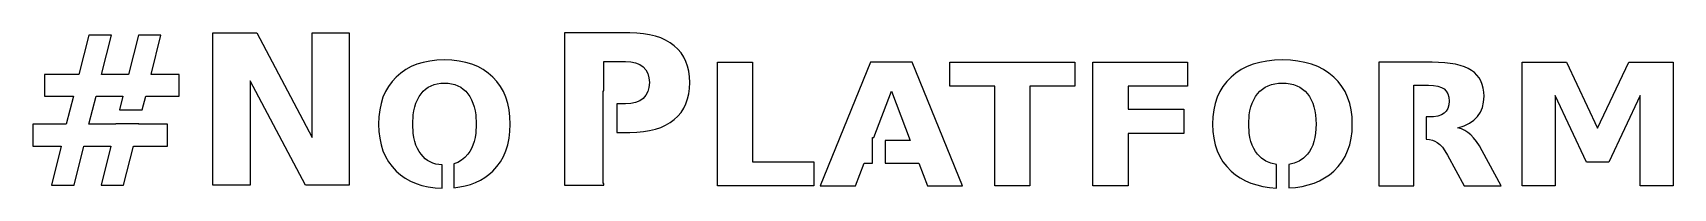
# Model space of a CAD drawing. Extents: x 8 to 208, y 146 to 165.
import ezdxf

# ---------------------------------------------------------------- set-up
doc = ezdxf.new("R2010")
doc.units = 0
doc.layers.add('Layer_1', color=7, linetype='CONTINUOUS')

msp = doc.modelspace()

# ---------------------------------------------------------------- linework, layer by layer
at = {"layer": 'Layer_1', "color": 7}
for points in [[(14.983685, 164.987248), (13.79306, 160.21207), (9.601068, 160.21207), (9.601068, 157.570645), (13.110655, 157.570645), (12.242491, 154.172405), (8.174523, 154.172405), (8.174523, 151.505625), (11.635052, 151.505625), (10.444427, 146.755802), (13.209874, 146.755802), (14.400499, 151.505625), (17.674718, 151.505625), (16.484093, 146.755802), (19.225287, 146.755802), (20.415912, 151.505625), (24.583099, 151.505625), (24.583099, 154.172405), (21.060833, 154.172405), (21.071306, 154.214298), (18.293181, 154.214298), (18.282708, 154.172405), (15.00849, 154.172405), (15.876654, 157.570645), (19.150872, 157.570645), (18.725885, 155.907631), (21.497396, 155.907631), (21.916319, 157.570645), (26.009093, 157.570645), (26.009093, 160.21207), (22.573919, 160.21207), (23.776671, 164.987248), (21.036029, 164.987248), (19.832726, 160.21207), (16.558507, 160.21207), (17.749132, 164.987248), (14.983685, 164.987248), (14.983685, 164.987248)], [(30.114466, 165.272261), (35.447472, 165.272261), (42.181947, 152.572261), (42.181947, 165.272261), (46.708802, 165.272261), (46.708802, 146.755563), (41.375793, 146.755563), (34.641322, 159.455563), (34.641322, 146.755563), (30.114466, 146.755563), (30.114466, 165.272261), (30.114466, 165.272261)], [(72.927436, 165.272227), (72.927436, 146.755802), (77.702063, 146.755802), (77.702063, 146.956996), (77.611111, 146.956996), (77.611111, 158.245885), (77.702063, 158.245885), (77.702063, 161.812248), (80.344035, 161.812248), (80.998991, 161.77039), (81.574831, 161.644817), (82.071606, 161.435527), (82.489367, 161.14252), (82.820398, 160.772001), (83.056912, 160.330167), (83.198859, 159.817021), (83.246186, 159.232562), (83.198859, 158.647283), (83.056912, 158.131715), (82.820398, 157.685911), (82.489367, 157.309923), (82.071606, 157.016916), (81.574831, 156.807627), (80.998991, 156.682053), (80.344035, 156.640195), (79.304444, 156.640195), (79.304444, 153.180216), (80.852258, 153.180216), (81.710164, 153.204633), (82.516541, 153.277885), (83.271384, 153.399971), (83.974686, 153.570891), (84.62644, 153.790645), (85.226641, 154.059233), (85.775282, 154.376655), (86.272356, 154.742911), (86.717085, 155.157615), (87.102496, 155.614176), (87.428595, 156.112595), (87.695388, 156.652873), (87.902883, 157.235008), (88.051086, 157.859001), (88.140002, 158.524853), (88.16964, 159.232562), (88.140002, 159.937169), (88.051086, 160.599919), (87.902883, 161.220811), (87.695388, 161.799845), (87.428595, 162.337022), (87.102496, 162.832341), (86.717085, 163.285802), (86.272356, 163.697405), (85.775282, 164.066557), (85.226641, 164.386468), (84.62644, 164.657144), (83.974686, 164.878591), (83.271384, 165.050817), (82.516541, 165.173827), (81.710164, 165.247628), (80.852258, 165.272227), (72.927436, 165.272227), (72.927436, 165.272227)], [(58.293852, 161.978796), (57.382531, 161.946419), (56.521423, 161.849284), (55.710526, 161.687396), (54.949844, 161.460751), (54.239372, 161.169351), (53.579116, 160.813195), (52.969067, 160.392283), (52.409234, 159.906619), (51.910372, 159.363888), (51.478025, 158.771789), (51.112191, 158.130326), (50.812875, 157.439508), (50.580073, 156.699335), (50.413785, 155.909816), (50.314016, 155.070955), (50.280756, 154.18276), (50.314016, 153.296929), (50.413785, 152.460134), (50.580073, 151.672382), (50.812875, 150.933665), (51.112191, 150.243987), (51.478025, 149.603348), (51.910372, 149.011749), (52.409234, 148.469185), (52.946706, 148.001054), (53.530717, 147.59293), (54.16123, 147.244772), (54.838205, 146.956536), (55.561614, 146.728176), (56.331412, 146.55965), (57.147573, 146.450915), (58.010052, 146.401924), (58.010052, 149.216687), (57.613333, 149.257728), (57.238206, 149.333064), (56.884748, 149.442801), (56.553038, 149.587056), (56.243152, 149.765931), (55.95517, 149.979542), (55.689164, 150.227997), (55.445214, 150.511407), (55.20802, 150.854821), (55.00247, 151.231226), (54.828556, 151.640629), (54.686276, 152.083032), (54.575623, 152.558441), (54.496595, 153.066861), (54.433374, 154.18276), (54.496595, 155.303092), (54.575623, 155.813279), (54.686276, 156.290144), (54.828556, 156.733687), (55.00247, 157.143911), (55.20802, 157.520813), (55.445214, 157.864396), (55.711121, 158.170884), (56.002801, 158.436506), (56.32025, 158.661265), (56.663466, 158.845158), (57.032438, 158.988186), (57.427162, 159.09035), (57.847636, 159.151646), (58.293852, 159.172079), (58.742501, 159.151646), (59.165067, 159.09035), (59.561547, 158.988186), (59.931943, 158.845158), (60.276257, 158.661265), (60.594486, 158.436506), (60.886631, 158.170884), (61.15269, 157.864396), (61.389884, 157.520813), (61.595435, 157.143911), (61.769346, 156.733687), (61.911625, 156.290144), (62.022279, 155.813279), (62.101309, 155.303092), (62.164527, 154.18276), (62.101309, 153.066861), (62.022279, 152.558441), (61.911625, 152.083032), (61.769346, 151.640629), (61.595435, 151.231226), (61.389884, 150.854821), (61.15269, 150.511407), (60.792594, 150.11252), (60.386118, 149.786243), (59.933405, 149.532395), (59.434603, 149.35081), (59.434603, 146.450207), (60.153832, 146.541833), (60.83707, 146.6793), (61.484273, 146.862652), (62.095405, 147.091932), (62.67043, 147.36718), (63.209308, 147.688445), (63.712, 148.055766), (64.178468, 148.469185), (64.67733, 149.011749), (65.109677, 149.603348), (65.47551, 150.243987), (65.774827, 150.933665), (66.007629, 151.672382), (66.173917, 152.460134), (66.273688, 153.296929), (66.306946, 154.18276), (66.273688, 155.070955), (66.173917, 155.909816), (66.007629, 156.699335), (65.774827, 157.439508), (65.47551, 158.130326), (65.109677, 158.771789), (64.67733, 159.363888), (64.178468, 159.906619), (63.620915, 160.392283), (63.012498, 160.813195), (62.353218, 161.169351), (61.643074, 161.460751), (60.882064, 161.687396), (60.070193, 161.849284), (59.207454, 161.946419), (58.293852, 161.978796), (58.293852, 161.978796)], [(160.326922, 161.978796), (159.359306, 161.946419), (158.445005, 161.849284), (157.584016, 161.687396), (156.776344, 161.460751), (156.021981, 161.169351), (155.320935, 160.813195), (154.673204, 160.392283), (154.078785, 159.906619), (153.549107, 159.363888), (153.09005, 158.771789), (152.701619, 158.130326), (152.383812, 157.439508), (152.136627, 156.699335), (151.960069, 155.909816), (151.854134, 155.070955), (151.818823, 154.18276), (151.854134, 153.296929), (151.960069, 152.460134), (152.136627, 151.672382), (152.383812, 150.933665), (152.701619, 150.243987), (153.09005, 149.603348), (153.549107, 149.011749), (154.078785, 148.469185), (154.614355, 148.02707), (155.193684, 147.638083), (155.816737, 147.302185), (156.483473, 147.019333), (157.193846, 146.789488), (157.94782, 146.612606), (158.745355, 146.488648), (159.586402, 146.41757), (159.586402, 149.260502), (158.910613, 149.416622), (158.304224, 149.676565), (157.767901, 150.041205), (157.302313, 150.511407), (157.050463, 150.854821), (156.832215, 151.231226), (156.64756, 151.640629), (156.496489, 152.083032), (156.379003, 152.558441), (156.295093, 153.066861), (156.227966, 154.18276), (156.295093, 155.303092), (156.379003, 155.813279), (156.496489, 156.290144), (156.64756, 156.733687), (156.832215, 157.143911), (157.050463, 157.520813), (157.302313, 157.864396), (157.584645, 158.170884), (157.894345, 158.436506), (158.231405, 158.661265), (158.595822, 158.845158), (158.987586, 158.988186), (159.406694, 159.09035), (159.853145, 159.151646), (160.326922, 159.172079), (160.803288, 159.151646), (161.251956, 159.09035), (161.67293, 158.988186), (162.06621, 158.845158), (162.431792, 158.661265), (162.76968, 158.436506), (163.07987, 158.170884), (163.362363, 157.864396), (163.614213, 157.520813), (163.832461, 157.143911), (164.017116, 156.733687), (164.168184, 156.290144), (164.285673, 155.813279), (164.369586, 155.303092), (164.43671, 154.18276), (164.369586, 153.066861), (164.285673, 152.558441), (164.168184, 152.083032), (164.017116, 151.640629), (163.832461, 151.231226), (163.614213, 150.854821), (163.362363, 150.511407), (162.901207, 150.045142), (162.369861, 149.682348), (161.76892, 149.422252), (161.098955, 149.264078), (161.098955, 146.41936), (161.936738, 146.491815), (162.730807, 146.616681), (163.481123, 146.794007), (164.187649, 147.02384), (164.850343, 147.306229), (165.469169, 147.641218), (166.044087, 148.028853), (166.57506, 148.469185), (167.10474, 149.011749), (167.563794, 149.603348), (167.952228, 150.243987), (168.270036, 150.933665), (168.517217, 151.672382), (168.693778, 152.460134), (168.799713, 153.296929), (168.835025, 154.18276), (168.799713, 155.070955), (168.693778, 155.909816), (168.517217, 156.699335), (168.270036, 157.439508), (167.952228, 158.130326), (167.563794, 158.771789), (167.10474, 159.363888), (166.57506, 159.906619), (165.983065, 160.392283), (165.337064, 160.813195), (164.637057, 161.169351), (163.883044, 161.460751), (163.075022, 161.687396), (162.212996, 161.849284), (161.296962, 161.946419), (160.326922, 161.978796), (160.326922, 161.978796)], [(91.530873, 161.707004), (95.796001, 161.707004), (95.796001, 149.61595), (103.284903, 149.61595), (103.284903, 146.688749), (91.530873, 146.688749), (91.530873, 161.707004), (91.530873, 161.707004)], [(110.175404, 161.706976), (104.049373, 146.688944), (108.336413, 146.688944), (109.389093, 149.425024), (110.428481, 149.425024), (110.428481, 152.574643), (110.590962, 152.574643), (112.723402, 158.186288), (114.98337, 152.211172), (111.941031, 152.211172), (111.941031, 149.425024), (116.058205, 149.425024), (117.099563, 146.688944), (121.386603, 146.688944), (115.260569, 161.706976), (110.175404, 161.706976), (110.175404, 161.706976)], [(119.824743, 161.707004), (135.068426, 161.707004), (135.068426, 158.779801), (129.584687, 158.779801), (129.584687, 146.688749), (125.319559, 146.688749), (125.319559, 158.779801), (119.824743, 158.779801), (119.824743, 161.707004), (119.824743, 161.707004)], [(137.261922, 161.707004), (148.772231, 161.707004), (148.772231, 158.779801), (141.527047, 158.779801), (141.527047, 155.983368), (148.340177, 155.983368), (148.340177, 153.056168), (141.527047, 153.056168), (141.527047, 146.688749), (137.261922, 146.688749), (137.261922, 161.707004), (137.261922, 161.707004)], [(172.047721, 161.706976), (172.047721, 146.688944), (176.312604, 146.688944), (176.312604, 152.372121), (176.332783, 152.372121), (176.332783, 155.047844), (176.312604, 155.047844), (176.312604, 158.900708), (178.107281, 158.900708), (178.729778, 158.87305), (179.256772, 158.790063), (179.688216, 158.651748), (180.024064, 158.458113), (180.280903, 158.200348), (180.464302, 157.869654), (180.574307, 157.466031), (180.610967, 156.989479), (180.574307, 156.507901), (180.464302, 156.099249), (180.280903, 155.763529), (180.024064, 155.500735), (179.688216, 155.30266), (179.256772, 155.161125), (178.729778, 155.076176), (178.107281, 155.04785), (177.845339, 155.04785), (177.845339, 152.360053), (178.234814, 152.31418), (178.587623, 152.232384), (178.903486, 152.11439), (179.182118, 151.959927), (179.496463, 151.709039), (179.808039, 151.36884), (180.116844, 150.939366), (180.42288, 150.420658), (182.439124, 146.68895), (186.981211, 146.68895), (184.665609, 150.954013), (184.311835, 151.561333), (183.959494, 152.085662), (183.608534, 152.527007), (183.258914, 152.885361), (182.903678, 153.178334), (182.52486, 153.413467), (182.122496, 153.590759), (181.696637, 153.71021), (182.443763, 153.967974), (183.089849, 154.288607), (183.634848, 154.672113), (184.078708, 155.118484), (184.42767, 155.62958), (184.676931, 156.207272), (184.826489, 156.851608), (184.876341, 157.562628), (184.852437, 158.082724), (184.780775, 158.566687), (184.661336, 159.014511), (184.494125, 159.426189), (184.279139, 159.801719), (184.016376, 160.141092), (183.705839, 160.444306), (183.347527, 160.711353), (182.940746, 160.944748), (182.479267, 161.147005), (181.963088, 161.31813), (181.392215, 161.45813), (180.766638, 161.567011), (180.086364, 161.644777), (178.561718, 161.706982), (172.047704, 161.706982), (172.047704, 161.706982)], [(189.506984, 161.707004), (194.935328, 161.707004), (198.701937, 153.669773), (202.490702, 161.707004), (207.907969, 161.707004), (207.907969, 146.688749), (203.875482, 146.688749), (203.875482, 157.673301), (200.064562, 149.575713), (197.361469, 149.575713), (193.550548, 157.673301), (193.550548, 146.688749), (189.506984, 146.688749), (189.506984, 161.707004), (189.506984, 161.707004)]]:
    msp.add_lwpolyline(points, dxfattribs=at)

doc.saveas('drawing.dxf')
